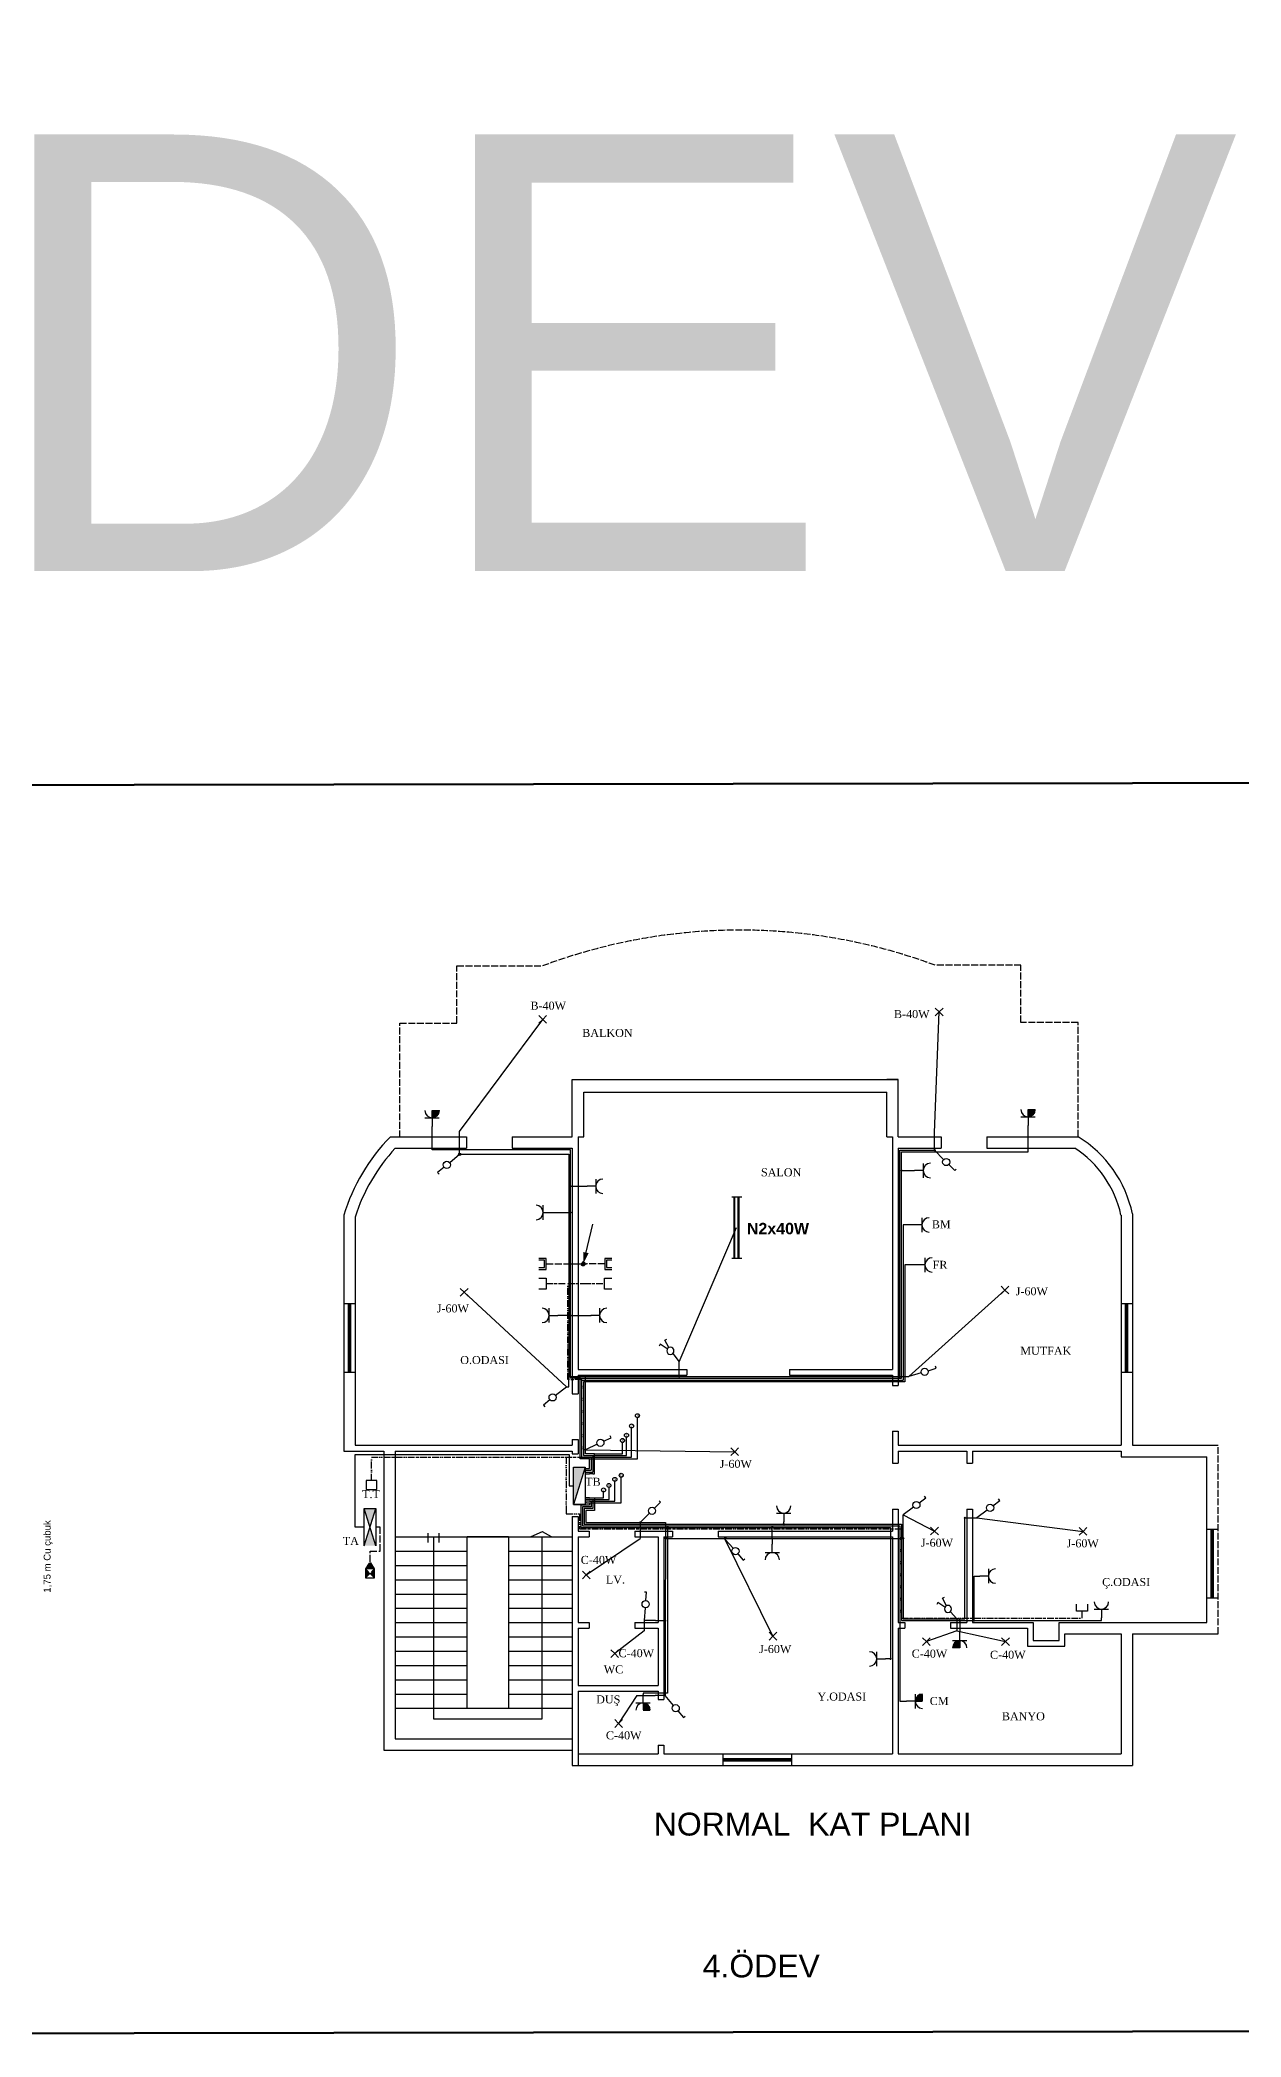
# Model space of a CAD drawing. Header units: millimetres. Extents: x 943 to 8976, y 750 to 4245.
# Drawn here: x 4969 to 7071, y 750 to 4245 of the extents above; entities that cross this region are included whole.
import ezdxf

# ---------------------------------------------------------------- set-up
doc = ezdxf.new("R2010")
doc.units = ezdxf.units.MM
for name, pattern in [('ACAD_ISO02W100', [15, 12, -3]), ('ACAD_ISO12W100', [21, 12, -3, 0, -3, 0, -3]), ('DASHDOT', [25.4, 12.7, -6.35, 0, -6.35])]:
    doc.linetypes.add(name, pattern=pattern)
doc.layers.add('duvar', color=10, linetype='Continuous', lineweight=30)
doc.layers.add('ZİL', color=92, linetype='DASHDOT', lineweight=20)
for name, color, linetype in [('H', 3, 'Continuous'), ('hat', 3, 'Continuous'), ('priz', 4, 'Continuous'), ('S', 2, 'Continuous'), ('telefon', 3, 'ACAD_ISO12W100'), ('ışık', 1, 'Continuous')]:
    doc.layers.add(name, color=color, linetype=linetype)
doc.styles.add('MEKAN', font='times.ttf')
doc.styles.get("Standard").update_dxf_attribs({"font": 'arial.ttf'})
doc.styles.add('TXTX', font='arial.ttf')

# ---------------------------------------------------------------- blocks, each defined once
blk = doc.blocks.new('NORA')
for p, q in [((0, 0.228), (-0.032, 0.228)), ((0, 0.105), (0, 0.228))]:
    blk.add_line(p, q)
blk.add_circle((0, 0.053), 0.0525)
blk = doc.blocks.new('A')
at = {"layer": 'S', "xscale": 100, "yscale": 100, "zscale": 100, "rotation": 180}
blk.add_blockref('NORA', (0, 0), dxfattribs=at)
blk = doc.blocks.new('K')
at = {"layer": 'S', "color": 2}
for p, q in [((-4.5, 22.2), (-7.6, 21.3)), ((-1.4, 10.3), (-4.5, 22.2)), ((1.4, 10.3), (4.5, 22.2)), ((4.5, 22.2), (7.6, 21.3))]:
    blk.add_line(p, q, dxfattribs=at)
blk.add_circle((0, 5.2), 5.25, dxfattribs=at)
blk = doc.blocks.new('P2X36')
at = {"layer": 'H', "color": 1}
for p, q in [((-53.5, 9.1), (-53.5, -8.4)), ((53.5, -8.4), (53.5, 9.1))]:
    blk.add_line(p, q, dxfattribs=at)
at = {"layer": 'H', "color": 2}
for points in [[(-53.5, 3.7, 3.8, 3.8, 0), (53.5, 3.7, 1.6, 1.6, 0)], [(-53.5, -3.7, 3.8, 3.8, 0), (53.5, -3.7, 1.6, 1.6, 0)]]:
    blk.add_lwpolyline(points, format="xyseb", dxfattribs=at)

msp = doc.modelspace()

# ---------------------------------------------------------------- hatches: boundary and pattern name
h = msp.add_hatch(color=4)
h.dxf.hatch_style = 1
h.paths.add_polyline_path([(5655.5, 2358.5, 0.414214), (5668.1, 2371.1), (5655.5, 2371.1)])
h = msp.add_hatch(color=4)
h.dxf.hatch_style = 1
h.paths.add_polyline_path([(6698.2, 2360.3, 0.414214), (6710.8, 2372.9), (6698.2, 2372.9)])
h = msp.add_hatch(color=1)
h.dxf.hatch_style = 1
h.paths.add_polyline_path([(5701.5, 2294.8, 1), (5705.5, 2294.8, 1)])
h = msp.add_hatch(color=1)
h.dxf.hatch_style = 1
h.paths.add_polyline_path([(6533.6, 2301.9, 1), (6535.6, 2301.9, 1)])
h = msp.add_hatch(color=4)
h.dxf.hatch_style = 1
h.paths.add_polyline_path([(5896.5, 2238.8, 1), (5898.5, 2238.8, 1)])
h = msp.add_hatch(color=4)
h.dxf.hatch_style = 1
h.paths.add_polyline_path([(6475.5, 2266.4, 1), (6477.5, 2266.4, 1)])
h = msp.add_hatch(color=4)
h.dxf.hatch_style = 1
h.paths.add_polyline_path([(5896.5, 2192.7, 1), (5898.5, 2192.7, 1)])
at = {"linetype": 'ACAD_ISO02W100'}
h = msp.add_hatch(color=256, dxfattribs=at)
h.dxf.hatch_style = 1
h.paths.add_polyline_path([(5920.2, 2106.4, 0.483612), (5916, 2103), (5919.5, 2103)])
h.paths.add_polyline_path([(5920.9, 2106.1), (5919.5, 2103), (5922.9, 2103, 0.289947)])
h.paths.add_polyline_path([(5922.9, 2103), (5919.5, 2103), (5916, 2103, 1)])
h = msp.add_hatch(color=256, dxfattribs=at)
h.dxf.hatch_style = 1
h.paths.add_polyline_path([(5916, 2103), (5922.9, 2103, 1)])
h = msp.add_hatch(color=4)
h.dxf.hatch_style = 1
h.paths.add_polyline_path([(5896.5, 2012.8, 1), (5898.5, 2012.8, 1)])
h = msp.add_hatch(color=1)
h.dxf.hatch_style = 1
h.paths.add_polyline_path([(5893.5, 1905.8, 1), (5895.5, 1905.8, 1)])
h = msp.add_hatch(color=4)
h.dxf.hatch_style = 1
h.paths.add_polyline_path([(5913.5, 1902.6, 1), (5915.5, 1902.6, 1)])
h = msp.add_hatch(color=1)
h.dxf.hatch_style = 1
h.paths.add_polyline_path([(5922.5, 1905.8, 1), (5924.5, 1905.8, 1)])
h = msp.add_hatch(color=1)
h.dxf.hatch_style = 1
h.paths.add_polyline_path([(6086.5, 1905.8, 1), (6088.5, 1905.8, 1)])
h = msp.add_hatch(color=1)
h.dxf.hatch_style = 1
h.paths.add_polyline_path([(6472.5, 1905.8, 1), (6474.5, 1905.8, 1)])
h = msp.add_hatch(color=1)
h.dxf.hatch_style = 1
h.paths.add_polyline_path([(5922.5, 1777.8, 1), (5924.5, 1777.8, 1)])
h = msp.add_hatch(color=1)
h.dxf.hatch_style = 1
h.paths.add_polyline_path([(6018.5, 1650.8, 1), (6020.5, 1650.8, 1)])
h = msp.add_hatch(color=4)
h.dxf.hatch_style = 1
h.paths.add_polyline_path([(6066.5, 1641.7, 1), (6068.5, 1641.7, 1)])
h = msp.add_hatch(color=4)
h.dxf.hatch_style = 1
h.paths.add_polyline_path([(6249.6, 1641.7, 1), (6251.6, 1641.7, 1)])
h = msp.add_hatch(color=4)
h.dxf.hatch_style = 1
h.paths.add_polyline_path([(6269.5, 1647.7, 1), (6271.5, 1647.7, 1)])
h = msp.add_hatch(color=1)
h.dxf.hatch_style = 1
h.paths.add_polyline_path([(6586.5, 1658.7, 1), (6588.5, 1658.7, 1)])
h = msp.add_hatch(color=1)
h.dxf.hatch_style = 1
h.paths.add_polyline_path([(6063, 1622.8, 1), (6065, 1622.8, 1)])
h = msp.add_hatch(color=1)
h.dxf.hatch_style = 1
h.paths.add_polyline_path([(6167.5, 1622.8, 1), (6169.5, 1622.8, 1)])
h = msp.add_hatch(color=1)
h.dxf.hatch_style = 1
h.paths.add_polyline_path([(6478.5, 1622.9, 1), (6480.5, 1622.9, 1)])
h = msp.add_hatch(color=1)
h.dxf.hatch_style = 1
h.paths.add_polyline_path([(6062, 1478.8, 1), (6064, 1478.8, 1)])
h = msp.add_hatch(color=1)
h.dxf.hatch_style = 1
h.paths.add_polyline_path([(6572.4, 1481.7, 1), (6574.4, 1481.7, 1)])
h = msp.add_hatch(color=4)
h.dxf.hatch_style = 1
h.paths.add_polyline_path([(6577.4, 1478.7, 1), (6579.4, 1478.7, 1)])
h = msp.add_hatch(color=4)
h.dxf.hatch_style = 1
h.paths.add_polyline_path([(6602.5, 1478.8, 1), (6604.5, 1478.8, 1)])
h = msp.add_hatch(color=4)
h.dxf.hatch_style = 1
h.paths.add_polyline_path([(6578.5, 1443.6, 0.414214), (6565.9, 1431), (6578.5, 1431)])
h = msp.add_hatch(color=4)
h.dxf.hatch_style = 1
h.paths.add_polyline_path([(6456.5, 1411.7, 1), (6458.5, 1411.7, 1)])
h = msp.add_hatch(color=4)
h.dxf.hatch_style = 1
h.paths.add_polyline_path([(6037.1, 1322, 0.414214), (6024.5, 1334.6), (6024.5, 1322)])
h = msp.add_hatch(color=4)
h.dxf.hatch_style = 1
h.paths.add_polyline_path([(6513.3, 1350.4, 0.414214), (6500.7, 1337.8), (6513.3, 1337.8)])
at = {"layer": 'telefon'}
h = msp.add_hatch(color=256, dxfattribs=at)
h.paths.add_polyline_path([(5546.8, 1561.6), (5554.8, 1553.6), (5554.8, 1569.6)])
h.paths.add_polyline_path([(5538.8, 1553.6), (5546.8, 1561.6), (5538.8, 1569.6)])
h.paths.add_polyline_path([(5554.8, 1569.6), (5546.9, 1581.9), (5538.8, 1569.6)])
msp.add_hatch(color=256, dxfattribs=at).paths.add_polyline_path([(5546.9, 1581.9), (5538.8, 1569.6), (5554.8, 1569.6)])
at = {"layer": 'ışık'}
h = msp.add_hatch(color=3, dxfattribs=at)
h.paths.add_polyline_path([(5557, 1609.7), (5546.9, 1642.5), (5536.7, 1609.7)])
h.paths.add_polyline_path([(5557, 1675.3), (5536.7, 1675.3), (5546.9, 1642.5)])

# ---------------------------------------------------------------- linework, layer by layer
at = {"linetype": 'ACAD_ISO02W100'}
for p, q in [((5698.8, 2524.4), (5698.8, 2624.4)), ((5698.8, 2624.4), (5848.8, 2624.4)), ((6685.6, 2625.6), (6535.6, 2625.6)), ((6685.6, 2525.6), (6685.6, 2625.6)), ((5598.8, 2324.4), (5598.8, 2524.4)), ((5598.8, 2524.4), (5698.8, 2524.4)), ((6785.6, 2525.6), (6685.6, 2525.6)), ((6785.6, 2325.6), (6785.6, 2525.6)), ((5855.2, 2103), (5887, 2103)), ((5957.3, 2103), (5925.5, 2103)), ((7030.7, 1455.6), (7030.7, 1785.6))]:
    msp.add_line(p, q, dxfattribs=at)
at = {"color": 1}
for p, q in [((5703.5, 2334.8), (5848.9, 2530.8)), ((6534.5, 2332.8), (6542.5, 2543.8)), ((5703.5, 2294.8), (5703.5, 2334.8)), ((6534.5, 2301.8), (6534.5, 2332.8)), ((5703.5, 2294.8), (5894.5, 2294.8)), ((5894.5, 2294.8), (5894.5, 1905.8)), ((6473.5, 1905.8), (6473.5, 2301.8)), ((6473.5, 2301.8), (6534.5, 2301.8)), ((6087.5, 1931.8), (6187.9, 2166.5)), ((5711.4, 2053.3), (5890.5, 1887.8)), ((6489.5, 1905.8), (6657.7, 2057.2)), ((6087.5, 1905.8), (6087.5, 1931.8)), ((5890.5, 1887.8), (5894.5, 1887.8)), ((5894.5, 1905.8), (5923.5, 1905.8)), ((5894.5, 1887.8), (5894.5, 1905.8)), ((5923.5, 1887.8), (5923.5, 1905.8)), ((5923.5, 1905.8), (6087.5, 1905.8)), ((5923.5, 1777.8), (5923.5, 1887.8)), ((6087.5, 1905.8), (6489.5, 1905.8)), ((5520.8, 1642.5), (5520.8, 1769.4)), ((5520.8, 1769.4), (5894.9, 1769.4)), ((5894.9, 1769.4), (5894.9, 1714.8)), ((5923.5, 1777.8), (6184.8, 1774.4)), ((5923.5, 1770.8), (5923.5, 1777.8)), ((5939.5, 1770.8), (5923.5, 1770.8)), ((5939.5, 1735.8), (5939.5, 1770.8)), ((5894.9, 1714.8), (5902.9, 1714.8)), ((5923.2, 1735.8), (5930.5, 1735.8)), ((5936.5, 1735.8), (5930.5, 1735.8)), ((5936.5, 1735.8), (5939.5, 1735.8)), ((5930.5, 1693.8), (5923.2, 1693.8)), ((5930.5, 1693.8), (5939.5, 1693.8)), ((5939.5, 1693.8), (5939.5, 1671.8)), ((5536.7, 1642.5), (5520.8, 1642.5)), ((5939.5, 1671.8), (5924.5, 1671.8)), ((5924.5, 1671.8), (5924.5, 1650.8)), ((5924.5, 1650.8), (6019.5, 1650.8)), ((6019.5, 1650.8), (6019.5, 1622.8)), ((6019.5, 1650.8), (6064, 1650.8)), ((6064, 1650.8), (6064, 1622.8)), ((6479.5, 1622.8), (6479.5, 1663.8)), ((6479.5, 1663.8), (6534.3, 1635.5)), ((6587.5, 1481.8), (6587.5, 1658.8)), ((6587.5, 1658.8), (6608.5, 1658.8)), ((6608.5, 1658.8), (6794.3, 1634.9)), ((5925.1, 1558.8), (6019.5, 1622.8)), ((6064, 1622.8), (6063, 1478.8)), ((6064, 1622.8), (6167.5, 1622.8)), ((6167.5, 1622.8), (6454.5, 1622.8)), ((6168.4, 1620.8), (6168.4, 1622.8)), ((6251.8, 1451.7), (6168.4, 1620.8)), ((6454.5, 1622.8), (6479.5, 1622.8)), ((6479.5, 1622.8), (6479.5, 1481.8)), ((6046.5, 1478.8), (6026.5, 1478.8)), ((6026.5, 1478.8), (6026.5, 1460.8)), ((6046.5, 1478.8), (6063, 1478.8)), ((6063, 1478.8), (6063, 1347.8)), ((6479.5, 1481.8), (6573.5, 1481.8)), ((6573.5, 1481.8), (6573.5, 1460.8)), ((6573.5, 1481.8), (6587.5, 1481.8)), ((6026.5, 1460.8), (5974.8, 1421.2)), ((6573.5, 1460.8), (6520.2, 1442.1)), ((6573.5, 1460.8), (6658.7, 1442.1)), ((6013.5, 1347.8), (5981.6, 1298.8)), ((6013.5, 1347.8), (6045.5, 1347.8)), ((6063, 1347.8), (6045.5, 1347.8))]:
    msp.add_line(p, q, dxfattribs=at)
for p, q in [((5900.7, 2325.6), (5900.7, 2425.6)), ((5900.7, 2425.6), (6470.7, 2425.6)), ((6470.7, 2425.6), (6450.7, 2425.6)), ((6470.7, 2325.6), (6470.7, 2425.6)), ((5920.7, 2325.6), (5920.7, 2403.3)), ((5920.7, 2403.3), (6450.7, 2403.3)), ((6450.7, 2325.6), (6450.7, 2403.3)), ((5582.5, 2325.6), (5715.5, 2325.6)), ((5715.5, 2325.6), (5715.5, 2305.6)), ((5795.5, 2325.6), (5900.7, 2325.6)), ((5795.5, 2325.6), (5795.5, 2305.6)), ((5910.7, 2325.6), (5910.7, 1918.5)), ((5910.7, 2325.6), (5920.7, 2325.6)), ((6450.7, 2325.6), (6460.7, 2325.6)), ((6460.7, 2325.6), (6460.7, 1918.5)), ((6470.7, 2325.6), (6545.9, 2325.6)), ((6545.9, 2325.6), (6545.9, 2305.6)), ((6625.9, 2325.6), (6785.6, 2325.6)), ((6625.9, 2325.6), (6625.9, 2305.6)), ((5591, 2305.6), (5715.5, 2305.6)), ((5795.5, 2305.6), (5900.7, 2305.6)), ((5900.7, 2305.6), (5900.7, 1875.7)), ((6470.7, 2305.6), (6470.7, 1890.4)), ((6470.7, 2305.6), (6545.9, 2305.6)), ((6625.9, 2305.6), (6779.8, 2305.6)), ((5500.7, 2188), (5500.7, 1775.6)), ((5520.7, 2184.9), (5520.7, 1785.6)), ((5935.8, 2172.4), (5920.2, 2106.4)), ((6860.7, 2188.4), (6860.7, 1785.6)), ((6880.7, 2190.5), (6880.7, 1785.6)), ((5855.2, 2112.6), (5842.4, 2112.6)), ((5852, 2109.4), (5842.4, 2109.4)), ((5842.4, 2096.6), (5852, 2096.6)), ((5852, 2096.6), (5852, 2109.4)), ((5855.2, 2093.4), (5855.2, 2112.6)), ((5927.6, 2122), (5920.2, 2106.4)), ((5970.1, 2112.6), (5957.3, 2112.6)), ((5957.3, 2112.6), (5957.3, 2093.4)), ((5970.1, 2109.4), (5960.5, 2109.4)), ((5960.5, 2109.4), (5960.5, 2096.6)), ((5960.5, 2096.6), (5970.1, 2096.6)), ((5842.4, 2093.4), (5855.2, 2093.4)), ((5842.4, 2078.1), (5855.2, 2078.1)), ((5855.2, 2078.1), (5855.2, 2058.9)), ((5957, 2078.1), (5969.8, 2078.1)), ((5957, 2058.9), (5957, 2078.1)), ((5957.3, 2093.4), (5970.1, 2093.4)), ((5501, 2033.6), (5521, 2033.6)), ((5509, 1913.6), (5509, 2033.6)), ((5511, 1913.6), (5511, 2033.6)), ((5513, 1913.6), (5513, 2033.6)), ((5855.2, 2058.9), (5842.4, 2058.9)), ((5969.8, 2058.9), (5957, 2058.9)), ((6860.7, 2033.6), (6880.7, 2033.6)), ((6868.7, 1913.6), (6868.7, 2033.6)), ((6870.7, 1913.6), (6870.7, 2033.6)), ((6872.7, 1913.6), (6872.7, 2033.6)), ((5501, 1913.6), (5521, 1913.6)), ((5910.7, 1918.5), (6100.8, 1918.5)), ((5910.7, 1908.5), (5910.7, 1875.7)), ((5910.7, 1908.5), (6100.8, 1908.5)), ((6100.8, 1918.5), (6100.8, 1908.5)), ((6280.8, 1918.5), (6460.7, 1918.5)), ((6280.8, 1918.5), (6280.8, 1908.5)), ((6280.8, 1908.5), (6460.7, 1908.5)), ((6460.7, 1908.5), (6460.7, 1890.4)), ((6460.7, 1890.4), (6470.7, 1890.4)), ((6860.7, 1913.6), (6880.7, 1913.6)), ((5900.7, 1875.7), (5910.7, 1875.7)), ((5520.7, 1785.6), (5900.7, 1785.6)), ((5900.7, 1795.7), (5900.7, 1785.6)), ((5900.7, 1795.7), (5910.7, 1795.7)), ((5910.7, 1795.7), (5910.7, 1770.9)), ((6460.7, 1810.4), (6460.7, 1754.1)), ((6460.7, 1810.4), (6470.7, 1810.4)), ((6470.7, 1810.4), (6470.7, 1785.6)), ((6470.7, 1785.6), (6860.7, 1785.6)), ((6880.7, 1785.6), (7030.7, 1785.6)), ((5500.7, 1775.6), (5570.7, 1775.6)), ((5570.7, 1775.6), (5570.7, 1252.2)), ((5590.7, 1775.6), (5590.7, 1272.2)), ((5590.7, 1775.6), (5900.7, 1775.6)), ((5900.7, 1775.6), (5900.7, 1770.9)), ((5900.7, 1770.9), (5910.7, 1770.9)), ((6460.7, 1754.1), (6470.7, 1754.1)), ((6470.7, 1775.6), (6470.7, 1754.1)), ((6470.7, 1775.6), (6590.7, 1775.6)), ((6590.7, 1775.6), (6590.7, 1754.1)), ((6590.7, 1754.1), (6600.7, 1754.1)), ((6600.7, 1775.6), (6600.7, 1754.1)), ((6600.7, 1775.6), (6860.7, 1775.6)), ((6860.7, 1775.6), (6860.7, 1765.6)), ((6860.7, 1765.6), (7010.7, 1765.6)), ((7010.7, 1475.6), (7010.7, 1765.6)), ((5900.7, 1660.9), (5900.7, 1225.6)), ((5900.7, 1660.9), (5910.7, 1660.9)), ((5910.7, 1660.9), (5910.7, 1635.4)), ((6460.7, 1674.1), (6460.7, 1635.4)), ((6460.7, 1674.1), (6470.7, 1674.1)), ((6470.7, 1674.1), (6470.7, 1475.6)), ((6590.7, 1674.1), (6590.7, 1475.6)), ((6590.7, 1674.1), (6600.7, 1674.1)), ((6600.7, 1674.1), (6600.7, 1475.6)), ((5590.7, 1625.4), (5900.7, 1625.4)), ((5647.9, 1632.1), (5647.9, 1615.8)), ((5657.8, 1625.4), (5657.8, 1307.2)), ((5666.9, 1632.1), (5666.9, 1615.8)), ((5847.9, 1634.3), (5828.4, 1625.4)), ((5828.4, 1625.4), (5864.2, 1625.4)), ((5847.9, 1307.2), (5847.9, 1625.4)), ((5847.9, 1625.4), (5847.9, 1625.4)), ((5864.2, 1625.4), (5848.3, 1634.3)), ((5910.7, 1635.4), (5930, 1635.4)), ((5910.7, 1625.4), (5910.7, 1475.6)), ((5910.7, 1625.4), (5930, 1625.4)), ((5930, 1635.4), (5930, 1625.4)), ((6010, 1635.4), (6076, 1635.4)), ((6010, 1635.4), (6010, 1625.4)), ((6010, 1625.4), (6050.7, 1625.4)), ((6050.7, 1625.4), (6050.7, 1475.6)), ((6060.7, 1625.4), (6060.7, 1340.7)), ((6060.7, 1625.4), (6076, 1625.4)), ((6076, 1635.4), (6076, 1625.4)), ((6156, 1635.4), (6460.7, 1635.4)), ((6156, 1635.4), (6156, 1625.4)), ((6156, 1625.4), (6460.7, 1625.4)), ((6460.7, 1625.4), (6460.7, 1245.6)), ((7010.7, 1638.8), (7030.7, 1638.8)), ((7018.7, 1518.8), (7018.7, 1638.8)), ((7020.7, 1518.8), (7020.7, 1638.8)), ((7022.7, 1518.8), (7022.7, 1638.8)), ((5590.7, 1600.4), (5716.6, 1600.4)), ((5590.7, 1575.4), (5716.6, 1575.4)), ((5789.1, 1600.4), (5900.7, 1600.4)), ((5789.1, 1575.4), (5900.7, 1575.4)), ((5590.7, 1550.4), (5716.6, 1550.4)), ((5789.1, 1550.4), (5900.7, 1550.4)), ((5590.7, 1525.4), (5716.6, 1525.4)), ((5789.1, 1525.4), (5900.7, 1525.4)), ((6783, 1495.1), (6783, 1507.9)), ((6802.2, 1507.9), (6802.2, 1495.1)), ((7010.7, 1518.8), (7030.7, 1518.8)), ((5590.7, 1500.4), (5716.6, 1500.4)), ((5590.7, 1475.4), (5716.6, 1475.4)), ((5789.1, 1500.4), (5900.7, 1500.4)), ((5789.1, 1475.4), (5900.7, 1475.4)), ((5910.7, 1475.6), (5930, 1475.6)), ((5930, 1475.6), (5930, 1465.6)), ((6010, 1475.6), (6050.7, 1475.6)), ((6010, 1475.6), (6010, 1465.6)), ((6470.7, 1475.6), (6482.2, 1475.6)), ((6482.2, 1475.6), (6482.2, 1465.6)), ((6562.2, 1475.6), (6590.7, 1475.6)), ((6562.2, 1475.6), (6562.2, 1465.6)), ((6600.7, 1475.6), (6707.1, 1475.6)), ((6707.1, 1475.6), (6707.1, 1443.9)), ((6752.4, 1475.6), (7010.7, 1475.6)), ((6752.4, 1443.9), (6752.4, 1475.6)), ((6802.2, 1495.1), (6783, 1495.1)), ((5590.7, 1450.4), (5716.6, 1450.4)), ((5789.1, 1450.4), (5900.7, 1450.4)), ((5910.7, 1465.6), (5910.7, 1365.6)), ((5910.7, 1465.6), (5930, 1465.6)), ((6010, 1465.6), (6050.7, 1465.6)), ((6050.7, 1465.6), (6050.7, 1365.6)), ((6060.7, 1465.6), (6060.7, 1340.7)), ((6470.7, 1465.6), (6470.7, 1245.6)), ((6470.7, 1465.6), (6482.2, 1465.6)), ((6562.2, 1465.6), (6697.1, 1465.6)), ((6697.1, 1465.6), (6697.1, 1433.9)), ((6697.1, 1433.9), (6762.4, 1433.9)), ((6707.1, 1443.9), (6752.4, 1443.9)), ((6762.4, 1455.6), (6860.7, 1455.6)), ((6762.4, 1433.9), (6762.4, 1455.6)), ((6860.7, 1455.6), (6860.7, 1245.6)), ((6880.7, 1455.6), (7030.7, 1455.6)), ((6880.7, 1455.6), (6880.7, 1225.6)), ((5590.7, 1425.4), (5716.6, 1425.4)), ((5590.7, 1400.4), (5716.6, 1400.4)), ((5789.1, 1425.4), (5900.7, 1425.4)), ((5789.1, 1400.4), (5900.7, 1400.4)), ((5590.7, 1375.4), (5716.6, 1375.4)), ((5789.1, 1375.4), (5900.7, 1375.4)), ((5910.7, 1365.6), (6050.7, 1365.6)), ((5590.7, 1350.4), (5716.6, 1350.4)), ((5789.1, 1350.4), (5900.7, 1350.4)), ((5910.7, 1355.6), (5910.7, 1225.6)), ((5910.7, 1355.6), (6050.7, 1355.6)), ((6050.7, 1355.6), (6050.7, 1340.7)), ((6050.7, 1340.7), (6060.7, 1340.7)), ((5590.7, 1325.4), (5716.6, 1325.4)), ((5657.8, 1307.2), (5847.9, 1307.2)), ((5789.1, 1325.4), (5900.7, 1325.4)), ((5590.7, 1272.2), (5900.7, 1272.2)), ((6050.7, 1260.7), (6050.7, 1245.6)), ((6050.7, 1260.7), (6060.7, 1260.7)), ((6060.7, 1260.7), (6060.7, 1245.6)), ((5570.7, 1252.2), (5900.7, 1252.2)), ((5900.7, 1225.6), (6880.7, 1225.6)), ((5910.7, 1245.6), (6050.7, 1245.6)), ((6060.7, 1245.6), (6460.7, 1245.6)), ((6164.3, 1245.6), (6164.3, 1225.6)), ((6164.3, 1237.5), (6284.3, 1237.5)), ((6164.3, 1235.6), (6284.3, 1235.6)), ((6164.3, 1233.6), (6284.3, 1233.6)), ((6284.3, 1245.6), (6284.3, 1225.6)), ((6470.7, 1245.6), (6860.7, 1245.6)), ((6740.7, 1245.6), (6860.7, 1245.6))]:
    msp.add_line(p, q)
at = {"color": 4}
for p, q in [((5655.5, 2358.5), (5655.5, 2371.1)), ((5655.5, 2371.1), (5668.1, 2371.1)), ((5655.5, 2302.8), (5655.5, 2343.3)), ((6698.2, 2360.3), (6698.2, 2372.9)), ((6698.2, 2372.9), (6710.8, 2372.9)), ((6698.2, 2299.3), (6698.2, 2345.1)), ((5897.5, 2302.8), (5655.5, 2302.8)), ((5897.5, 2238.8), (5897.5, 2302.8)), ((6476.5, 2266.4), (6476.5, 2299.3)), ((6476.5, 2299.3), (6698.2, 2299.3)), ((5897.5, 2192.8), (5897.5, 2238.8)), ((5897.5, 2238.8), (5926.5, 2238.8)), ((6476.5, 2139.8), (6476.5, 2266.4)), ((6476.5, 2266.4), (6499.4, 2266.4)), ((5865, 2192.9), (5897.5, 2192.8)), ((5897.5, 2012.8), (5897.5, 2192.8)), ((6479.5, 2171.2), (6479.5, 1899.8)), ((6497.3, 2171.2), (6479.5, 2171.2)), ((6476.5, 1902.8), (6476.5, 2139.8)), ((6482.5, 2101.2), (6482.5, 1896.8)), ((6502.5, 2101.2), (6482.5, 2101.2)), ((5897.5, 2012.8), (5875.5, 2012.8)), ((5897.5, 1902.8), (5897.5, 2012.8)), ((5897.5, 2012.8), (5917.5, 2012.8)), ((5917.5, 2012.8), (5933.5, 2012.8)), ((5914.5, 1902.8), (5897.5, 1902.8)), ((5914.5, 1761.8), (5914.5, 1902.8)), ((5914.5, 1902.8), (6452.5, 1902.8)), ((5917.5, 1899.8), (6479.5, 1899.8)), ((5917.5, 1764.8), (5917.5, 1899.8)), ((6482.5, 1896.8), (5920.5, 1896.8)), ((5920.5, 1896.8), (5920.5, 1767.8)), ((6452.5, 1902.8), (6476.5, 1902.8)), ((5930.5, 1761.8), (5914.5, 1761.8)), ((5917.5, 1764.8), (5933.5, 1764.8)), ((5920.5, 1767.8), (5936.5, 1767.8)), ((5930.5, 1744.8), (5930.5, 1761.8)), ((5933.5, 1764.8), (5933.5, 1741.8)), ((5936.5, 1767.8), (5936.5, 1738.8)), ((5923.2, 1744.8), (5930.5, 1744.8)), ((5923.2, 1741.8), (5930.5, 1741.8)), ((5923.2, 1738.8), (5930.5, 1738.8)), ((5930.5, 1741.8), (5933.5, 1741.8)), ((5930.5, 1738.8), (5933.5, 1738.8)), ((5933.5, 1738.8), (5936.5, 1738.8)), ((5930.5, 1680.8), (5915.5, 1680.8)), ((5915.5, 1680.8), (5915.5, 1641.8)), ((5933.5, 1677.8), (5918.5, 1677.8)), ((5918.5, 1677.8), (5918.5, 1644.8)), ((5930.5, 1690.8), (5923.2, 1690.8)), ((5930.5, 1687.8), (5923.2, 1687.8)), ((5925.5, 1684.8), (5923.2, 1684.8)), ((5925.5, 1684.8), (5930.5, 1684.8)), ((5930.5, 1690.8), (5936.5, 1690.8)), ((5930.5, 1687.8), (5933.5, 1687.8)), ((5930.5, 1684.8), (5930.5, 1680.8)), ((5933.5, 1687.8), (5933.5, 1677.8)), ((5936.5, 1690.8), (5936.5, 1674.8)), ((5918.5, 1644.8), (5944.5, 1644.8)), ((5936.5, 1674.8), (5921.5, 1674.8)), ((5921.5, 1674.8), (5921.5, 1647.8)), ((5921.5, 1647.8), (6270.5, 1647.8)), ((5944.5, 1644.8), (6250.5, 1644.8)), ((6250.5, 1644.8), (6473.5, 1644.8)), ((6270.5, 1647.8), (6270.5, 1651.8)), ((6270.5, 1647.8), (6476.5, 1647.8)), ((6473.5, 1644.8), (6473.5, 1643.8)), ((6473.5, 1643.8), (6473.5, 1641.8)), ((6476.5, 1647.8), (6476.5, 1478.8)), ((5915.5, 1641.8), (6067.5, 1641.8)), ((6067.5, 1641.8), (6067.5, 1621.8)), ((6067.5, 1641.8), (6457.5, 1641.8)), ((6067.5, 1621.8), (6067.5, 1351.8)), ((6250.5, 1621.8), (6250.5, 1641.8)), ((6250.5, 1621.8), (6250.5, 1612.8)), ((6457.5, 1641.8), (6457.5, 1621.8)), ((6457.5, 1621.8), (6457.5, 1411.8)), ((6473.5, 1641.8), (6473.5, 1337.8)), ((6603.5, 1478.8), (6603.5, 1556.8)), ((6603.5, 1556.8), (6613.5, 1556.8)), ((6476.5, 1478.8), (6578.5, 1478.8)), ((6578.5, 1478.8), (6578.5, 1461.8)), ((6578.5, 1478.8), (6826.5, 1478.8)), ((6826.5, 1478.8), (6826.5, 1483.8)), ((6578.5, 1461.8), (6578.5, 1458.8)), ((6578.5, 1443.6), (6578.5, 1431)), ((6457.5, 1411.8), (6448.5, 1411.8)), ((6578.5, 1431), (6565.9, 1431)), ((6067.5, 1351.8), (6024.5, 1351.8)), ((6024.5, 1351.8), (6024.5, 1349.8)), ((6473.5, 1337.8), (6485.5, 1337.8))]:
    msp.add_line(p, q, dxfattribs=at)
at = {"color": 7, "linetype": 'ACAD_ISO02W100', "true_color": 0xffffff}
msp.add_line((5887, 2103), (5925.5, 2103), dxfattribs=at)
at = {"color": 3, "linetype": 'ACAD_ISO12W100'}
for p, q in [((5855.2, 2068.5), (5893, 2068.5)), ((5893, 1900.6), (5893, 2068.5)), ((5893, 2068.5), (5921, 2068.5)), ((5921, 2068.5), (5957, 2068.5)), ((5917.2, 1900.6), (5893, 1900.6)), ((5917.2, 1765), (5917.2, 1900.6)), ((5549.2, 1723.9), (5549.2, 1765)), ((5549.2, 1765), (5917.2, 1765)), ((5889.7, 1765), (5889.7, 1669.3)), ((5889.7, 1669.3), (5889.7, 1665.5)), ((5889.7, 1665.5), (5913.5, 1665.5)), ((5913.5, 1665.5), (5913.5, 1639.4)), ((5913.5, 1639.4), (6476.8, 1639.4)), ((6476.8, 1639.4), (6476.8, 1483.4)), ((6476.8, 1483.4), (6583, 1483.4)), ((6583, 1483.4), (6792.6, 1483.4)), ((6792.6, 1483.4), (6792.6, 1495.1))]:
    msp.add_line(p, q, dxfattribs=at)
at = {"color": 2}
for p, q in [((6014.7, 1761.8), (6014.7, 1833.8)), ((5988.5, 1770.8), (5988.5, 1790.5)), ((5995.5, 1767.8), (5995.5, 1799.7)), ((6004.3, 1764.8), (6004.3, 1815.9)), ((5930.5, 1761.8), (6014.7, 1761.8)), ((5933.5, 1764.8), (6004.3, 1764.8)), ((5936.5, 1767.8), (5991.8, 1767.8)), ((5939.5, 1770.8), (5988.5, 1770.8)), ((5991.8, 1767.8), (5995.5, 1767.8)), ((5975.1, 1687.8), (5975.1, 1722.4)), ((5986.3, 1684.8), (5986.3, 1729.6)), ((5930.5, 1684.8), (5986.3, 1684.8)), ((5933.5, 1687.8), (5975.1, 1687.8)), ((5936.5, 1690.8), (5964.9, 1690.8)), ((5939.5, 1693.8), (5955.3, 1693.8)), ((5955.3, 1693.8), (5955.3, 1704)), ((5964.9, 1690.8), (5964.9, 1711.8))]:
    msp.add_line(p, q, dxfattribs=at)
at = {"color": 1, "linetype": 'ACAD_ISO02W100'}
for p, q in [((5564.3, 1642.5), (5557, 1642.5)), ((5564.3, 1600.5), (5564.3, 1642.5)), ((5546.9, 1581.9), (5546.9, 1600.5)), ((5546.9, 1600.5), (5564.3, 1600.5))]:
    msp.add_line(p, q, dxfattribs=at)
at = {"color": 4, "linetype": 'ACAD_ISO12W100'}
for p, q in [((6024.5, 1334.6), (6024.5, 1322)), ((6500.7, 1337.8), (6513.3, 1337.8)), ((6513.3, 1337.8), (6513.3, 1350.4)), ((6024.5, 1322), (6037.1, 1322))]:
    msp.add_line(p, q, dxfattribs=at)
at = {"color": 2, "linetype": 'ByBlock', "lineweight": 211, "true_color": 0xf1eb1f}
msp.add_lwpolyline([(942.8, 2934), (8976.1, 2947.5), (8976.1, 763.7), (942.8, 750.2)], close=True, dxfattribs=at)
for points in [[(5716.6, 1625.8), (5789.1, 1625.8), (5789.1, 1325.1), (5716.6, 1325.1)], [(5554.8, 1569.6), (5538.8, 1569.6), (5538.8, 1553.6), (5554.8, 1553.6)]]:
    msp.add_lwpolyline(points, close=True)
at = {"color": 1}
for centre, radius in [((5703.5, 2294.8), 2), ((6534.6, 2301.9), 1), ((5894.5, 1905.8), 1), ((5923.5, 1905.8), 1), ((6087.5, 1905.8), 1), ((6473.5, 1905.8), 1), ((5988.5, 1794), 3.51), ((5923.5, 1777.8), 1), ((5955.3, 1707.5), 3.51), ((6019.5, 1650.8), 1), ((6587.5, 1658.7), 1), ((6064, 1622.8), 1), ((6168.5, 1622.8), 1), ((6479.5, 1622.9), 1), ((6063, 1478.8), 1), ((6573.4, 1481.7), 1)]:
    msp.add_circle(centre, radius, dxfattribs=at)
at = {"color": 4}
for centre, radius in [((5897.5, 2238.8), 1), ((6476.5, 2266.4), 1), ((5897.5, 2192.7), 1), ((5897.5, 2012.8), 1), ((5914.5, 1902.6), 1), ((6004.3, 1819.4), 3.51), ((6014.7, 1837.4), 3.51), ((5995.5, 1803.2), 3.51), ((5964.7, 1715.3), 3.51), ((5975.1, 1725.9), 3.51), ((5986.2, 1733.1), 3.51), ((6067.5, 1641.7), 1), ((6250.6, 1641.7), 1), ((6270.5, 1647.7), 1), ((6578.4, 1478.7), 1), ((6603.5, 1478.8), 1), ((6457.5, 1411.7), 1)]:
    msp.add_circle(centre, radius, dxfattribs=at)
at = {"color": 7, "linetype": 'ACAD_ISO02W100', "true_color": 0xffffff}
msp.add_circle((5919.5, 2103), 3.45, dxfattribs=at)
at = {"linetype": 'ACAD_ISO02W100'}
msp.add_arc((6193.7, 1705.5), 981.5, 69.6134, 110.5733, dxfattribs=at)
for centre, radius, start, end in [((5826.9, 2087.1), 341.5, 135.7156, 162.8181), ((6677.2, 2148.3), 207.8, 11.7159, 58.5508), ((5826.9, 2087.1), 321.5, 137.1996, 162.2875), ((6677.2, 2148.3), 187.8, 12.3262, 56.8727)]:
    msp.add_arc(centre, radius, start, end)
msp.add_solid([(5920.1, 2123.7), (5927.6, 2122), (5920.2, 2106.4)])
at = {"layer": 'hat', "color": 2}
msp.add_lwpolyline([(5558.4, 1723.9), (5540, 1723.9), (5540, 1708.3), (5558.4, 1708.3)], close=True, dxfattribs=at)
at = {"layer": 'priz', "color": 4}
for p, q in [((5642.9, 2358.5), (5668, 2358.5)), ((5655.5, 2358.5), (5655.5, 2343.3)), ((6685.7, 2360.3), (6710.8, 2360.3)), ((6698.2, 2360.3), (6698.2, 2345.1)), ((6514.6, 2278.9), (6514.6, 2253.8)), ((5941.7, 2238.8), (5926.5, 2238.8)), ((5941.7, 2251.3), (5941.7, 2226.2)), ((6514.6, 2266.4), (6499.4, 2266.4)), ((5849.8, 2180.3), (5849.8, 2205.5)), ((5849.8, 2192.9), (5865, 2192.9)), ((6512.5, 2171.2), (6497.3, 2171.2)), ((6512.5, 2183.8), (6512.5, 2158.7)), ((6517.7, 2101.2), (6502.5, 2101.2)), ((6517.7, 2113.8), (6517.7, 2088.7)), ((5860.3, 2000.2), (5860.3, 2025.3)), ((5860.3, 2012.8), (5875.5, 2012.8)), ((5948.4, 2012.8), (5933.2, 2012.8)), ((5948.4, 2025.3), (5948.4, 2000.2)), ((6257.9, 1667), (6283, 1667)), ((6270.5, 1667), (6270.5, 1651.8)), ((6250.5, 1597.6), (6250.5, 1612.8)), ((6263, 1597.6), (6237.9, 1597.6)), ((6628.7, 1556.8), (6613.5, 1556.8)), ((6628.7, 1569.3), (6628.7, 1544.2)), ((6813.9, 1499), (6839, 1499)), ((6826.5, 1499), (6826.5, 1483.8)), ((6591, 1443.6), (6565.9, 1443.6)), ((6578.5, 1443.6), (6578.5, 1458.8)), ((6433.3, 1399.2), (6433.3, 1424.3)), ((6433.3, 1411.8), (6448.5, 1411.8)), ((6037, 1334.6), (6011.9, 1334.6)), ((6024.5, 1334.6), (6024.5, 1349.8)), ((6500.7, 1337.8), (6485.5, 1337.8)), ((6500.7, 1350.3), (6500.7, 1325.2))]:
    msp.add_line(p, q, dxfattribs=at)
for centre, start, end in [((5655.5, 2371.1), 180, 270), ((5655.5, 2371.1), 270, 0), ((6698.2, 2372.9), 180, 270), ((6698.2, 2372.9), 270, 0), ((6527.2, 2266.4), 90, 180), ((5954.3, 2238.8), 90, 180), ((5954.3, 2238.8), 180, 270), ((6527.2, 2266.4), 180, 270), ((5837.2, 2192.9), 0, 90), ((5837.2, 2192.9), 270, 0), ((6525.1, 2171.2), 90, 180), ((6525.1, 2171.2), 180, 270), ((6530.3, 2101.2), 90, 180), ((6530.3, 2101.2), 180, 270), ((5847.7, 2012.8), 0, 90), ((5847.7, 2012.8), 270, 0), ((5961, 2012.8), 90, 180), ((5961, 2012.8), 180, 270), ((6270.5, 1679.6), 180, 270), ((6270.5, 1679.6), 270, 0), ((6250.5, 1585), 90, 180), ((6250.5, 1585), 0, 90), ((6641.3, 1556.8), 90, 180), ((6641.3, 1556.8), 180, 270), ((6826.5, 1511.6), 180, 270), ((6826.5, 1511.6), 270, 0), ((6578.5, 1431), 90, 180), ((6578.5, 1431), 0, 90), ((6420.7, 1411.8), 0, 90), ((6420.7, 1411.8), 270, 0), ((6024.5, 1322), 90, 180), ((6024.5, 1322), 0, 90), ((6513.3, 1337.8), 90, 180), ((6513.3, 1337.8), 180, 270)]:
    msp.add_arc(centre, 12.6, start, end, dxfattribs=at)
at = {"layer": 'S', "color": 1}
for p, q in [((5848.9, 2530.8), (5842.1, 2537.6)), ((5848.9, 2530.8), (5842.1, 2524)), ((5848.9, 2530.8), (5855.7, 2537.6)), ((5848.9, 2530.8), (5855.7, 2524)), ((6542.5, 2543.8), (6535.7, 2550.5)), ((6542.5, 2543.8), (6535.7, 2537)), ((6542.5, 2543.8), (6549.3, 2550.5)), ((6542.5, 2543.8), (6549.3, 2537)), ((6657.7, 2057.2), (6650.9, 2063.9)), ((6657.7, 2057.2), (6664.4, 2063.9)), ((5711.4, 2053.3), (5704.6, 2060.1)), ((5711.4, 2053.3), (5704.6, 2046.5)), ((5711.4, 2053.3), (5718.2, 2060.1)), ((5711.4, 2053.3), (5718.2, 2046.5)), ((6657.7, 2057.2), (6650.9, 2050.4)), ((6657.7, 2057.2), (6664.4, 2050.4)), ((6184.8, 1774.4), (6178, 1781.2)), ((6184.8, 1774.4), (6178, 1767.6)), ((6184.8, 1774.4), (6191.6, 1781.2)), ((6184.8, 1774.4), (6191.6, 1767.6)), ((6534.3, 1635.5), (6527.5, 1642.3)), ((6534.3, 1635.5), (6541.1, 1642.3)), ((6534.3, 1635.5), (6527.5, 1628.8)), ((6534.3, 1635.5), (6541.1, 1628.8)), ((6794.3, 1634.9), (6787.5, 1641.6)), ((6794.3, 1634.9), (6787.5, 1628.1)), ((6794.3, 1634.9), (6801, 1641.6)), ((6794.3, 1634.9), (6801, 1628.1)), ((5925.1, 1558.8), (5918.4, 1565.6)), ((5925.1, 1558.8), (5918.4, 1552)), ((5925.1, 1558.8), (5931.9, 1565.6)), ((5925.1, 1558.8), (5931.9, 1552)), ((6251.8, 1451.7), (6245, 1458.5)), ((6251.8, 1451.7), (6245, 1444.9)), ((6251.8, 1451.7), (6258.6, 1458.5)), ((6251.8, 1451.7), (6258.6, 1444.9)), ((6520.2, 1442.1), (6513.4, 1448.8)), ((6520.2, 1442.1), (6513.4, 1435.3)), ((6520.2, 1442.1), (6527, 1448.8)), ((6520.2, 1442.1), (6527, 1435.3)), ((6658.7, 1442.1), (6651.9, 1448.8)), ((6658.7, 1442.1), (6651.9, 1435.3)), ((6658.7, 1442.1), (6665.5, 1448.8)), ((6658.7, 1442.1), (6665.5, 1435.3)), ((5974.8, 1421.2), (5968, 1428)), ((5974.8, 1421.2), (5968, 1414.5)), ((5974.8, 1421.2), (5981.6, 1428)), ((5974.8, 1421.2), (5981.6, 1414.5)), ((5981.6, 1298.8), (5974.8, 1305.6)), ((5981.6, 1298.8), (5974.8, 1292)), ((5981.6, 1298.8), (5988.4, 1305.6)), ((5981.6, 1298.8), (5988.4, 1292))]:
    msp.add_line(p, q, dxfattribs=at)
at = {"layer": 'S', "color": 3}
for p, q in [((5902.9, 1682), (5902.9, 1747.6)), ((5923.2, 1747.6), (5902.9, 1682)), ((5902.9, 1747.6), (5923.2, 1747.6)), ((5923.2, 1747.6), (5923.2, 1682)), ((5923.2, 1682), (5902.9, 1682)), ((5902.9, 1682), (5923.2, 1682)), ((5536.7, 1609.7), (5536.7, 1675.3)), ((5536.7, 1675.3), (5557, 1675.3)), ((5557, 1675.3), (5557, 1609.7))]:
    msp.add_line(p, q, dxfattribs=at)
at = {"layer": 'S', "linetype": 'Continuous'}
msp.add_solid([(5902.9, 1682.1), (5902.9, 1747.6), (5923.1, 1747.5)], dxfattribs=at)
at = {"layer": 'ZİL', "linetype": 'ACAD_ISO02W100'}
for p, q in [((5538.8, 1569.6), (5546.9, 1581.9)), ((5554.8, 1569.6), (5546.9, 1581.9)), ((5538.8, 1553.6), (5554.8, 1569.6)), ((5554.8, 1553.6), (5538.8, 1569.6))]:
    msp.add_line(p, q, dxfattribs=at)
at = {"layer": 'ışık'}
for p, q in [((5686.1, 2280.3), (5703.5, 2294.8)), ((6550.4, 2285.7), (6534.5, 2301.8)), ((6076.3, 1946.2), (6087.5, 1931.8)), ((5871.1, 1873.5), (5890.5, 1887.8)), ((6511.1, 1912.3), (6489.5, 1905.8)), ((5944, 1787.3), (5923.5, 1777.8)), ((6497.6, 1677.3), (6479.5, 1663.8)), ((6035.6, 1666.6), (6019.5, 1650.8)), ((6626.6, 1672.3), (6608.5, 1658.8)), ((6182, 1605.4), (6168.4, 1620.8)), ((6028.4, 1501.3), (6026.5, 1478.8)), ((6562.1, 1494.5), (6573.5, 1481.8)), ((6077.5, 1330.4), (6063, 1347.8))]:
    msp.add_line(p, q, dxfattribs=at)
at = {"layer": 'ışık', "color": 3}
for p, q in [((5557, 1609.7), (5536.7, 1675.3)), ((5536.7, 1609.7), (5557, 1675.3))]:
    msp.add_line(p, q, dxfattribs=at)

# ---------------------------------------------------------------- block references
at = {"rotation": 270}
msp.add_blockref('P2X36', (6187.9, 2166.5), dxfattribs=at)
at = {"layer": 'H', "linetype": 'Continuous', "zscale": 1.2}
for name, p, xscale, yscale, rotation in [('A', (5686.1, 2280.3), 1.199999999997266, 1.200000000001167, 309.8264702707314), ('A', (6550.4, 2285.7), 1.199999999997266, 1.200000000001167, 44.90607813074597), ('K', (6076.5, 1946.3), -1.199999999998131, 1.200000000000838, 42.49426547795791), ('A', (6511.1, 1912.3), 1.199999999997266, 1.200000000001167, 106.9234285359465), ('A', (5871.1, 1873.5), 1.199999999997266, 1.200000000001167, 309.8264702707314), ('A', (5944, 1787.3), 1.199999999997266, 1.200000000001167, 115.08188081698), ('A', (6035.6, 1666.6), 1.199999999997266, 1.200000000001167, 134.6183361214598), ('A', (6497.6, 1677.3), 1.199999999997266, 1.200000000001167, 126.8955489891053), ('A', (6626.6, 1672.3), 1.199999999997266, 1.200000000001167, 126.8955489891053), ('A', (6182, 1605.4), 1.199999999997266, 1.200000000001167, 39.82647027073139), ('A', (6028.4, 1501.3), 1.199999999997266, 1.200000000001167, 175.1130157111586), ('K', (6562.2, 1494.6), -1.199999999998131, 1.200000000000838, 42.49426547795791), ('A', (6077.5, 1330.4), 1.199999999997266, 1.200000000001167, 39.82647027073139)]:
    msp.add_blockref(name, p, dxfattribs=dict(at, xscale=xscale, yscale=yscale, rotation=rotation))

# ---------------------------------------------------------------- texts
at = {"style": 'MEKAN'}
for s, p in [('B-40W', (5827.5, 2547.8)), ('B-40W', (6463.5, 2533.1)), ('BALKON  ', (5918.1, 2500.1)), ('SALON', (6230.8, 2256.2)), ('BM', (6529.7, 2165.2)), ('FR', (6531.1, 2094.4)), ('J-60W', (6676.5, 2048.1)), ('J-60W', (5663.5, 2018.1)), ('MUTFAK', (6684.5, 1943.9)), ('O.ODASI', (5704.6, 1927.8)), ('J-60W', (6158.5, 1746.1)), ('TB', (5923.2, 1714.8)), ('T.T', (5533, 1693.2)), ('TA', (5499.1, 1611.3)), ('J-60W', (6510.5, 1608.1)), ('J-60W', (6765.5, 1607.1)), ('C-40W', (5915.5, 1578.1)), ('LV.', (5959.4, 1543.7)), ('Ç.ODASI', (6827.7, 1539.4)), ('J-60W', (6227.5, 1422.1)), ('WC', (5955.7, 1386.5)), ('C-40W', (5981.6, 1414.8)), ('C-40W', (6494.5, 1414.1)), ('C-40W', (6631.5, 1412.1)), ('DUŞ', (5942.4, 1334)), ('Y.ODASI', (6329.6, 1339)), ('CM', (6526.1, 1331.2)), ('BANYO', (6652.3, 1304.5)), ('C-40W', (5959.5, 1271.1))]:
    msp.add_text(s, height=14, dxfattribs=at).set_placement(p)
at = {"color": 2, "linetype": 'ByBlock', "lineweight": 211, "true_color": 0xf1eb1f, "insert": (4042, 4079.1), "char_height": 764, "attachment_point": 1}
msp.add_mtext_dynamic_manual_height_columns('ÖDEV 4', width=65602.342, gutter_width=682.1, heights=[0], dxfattribs=at)
at = {"color": 7, "insert": (6260.5, 2174.8), "char_height": 20, "width": 137.34, "attachment_point": 2}
msp.add_mtext('{\\fArial|b1|i0|c162|p34;N2x40W}', dxfattribs=at)
at = {"color": 4, "char_height": 5, "attachment_point": 1}
for s, insert in [('2', (6002.7, 1822)), ('4', (6013.1, 1840)), ('1', (5993.9, 1805.9)), ('5', (5963.1, 1717.9)), ('3', (5973.6, 1728.6)), ('6', (5984.6, 1735.8))]:
    msp.add_mtext_dynamic_manual_height_columns(s, width=1.136, gutter_width=12.5, heights=[0], dxfattribs=dict(at, insert=insert))
at = {"color": 1, "char_height": 5, "attachment_point": 1}
for s, insert in [('8', (5986.9, 1796.6)), ('7', (5953.7, 1710.1))]:
    msp.add_mtext_dynamic_manual_height_columns(s, width=1.136, gutter_width=12.5, heights=[0], dxfattribs=dict(at, insert=insert))
at = {"color": 2, "linetype": 'ByBlock', "lineweight": 211, "true_color": 0xf1eb1f, "insert": (6043.3, 1142.8), "char_height": 40, "width": 594.647, "attachment_point": 1}
msp.add_mtext('NORMAL  KAT PLANI', dxfattribs=at)
at = {"color": 7, "true_color": 0xffffff, "insert": (6113.3, 894.6), "char_height": 40, "width": 231.057, "attachment_point": 1}
msp.add_mtext(' 4.ÖDEV', dxfattribs=at)
at = {"layer": 'duvar', "color": 7, "lineweight": -2, "true_color": 0xffffff, "style": 'TXTX'}
msp.add_text('1,75 m Cu çubuk ', height=12, rotation=90, dxfattribs=at).set_placement((4987.8, 1527.7))

doc.saveas('drawing.dxf')
